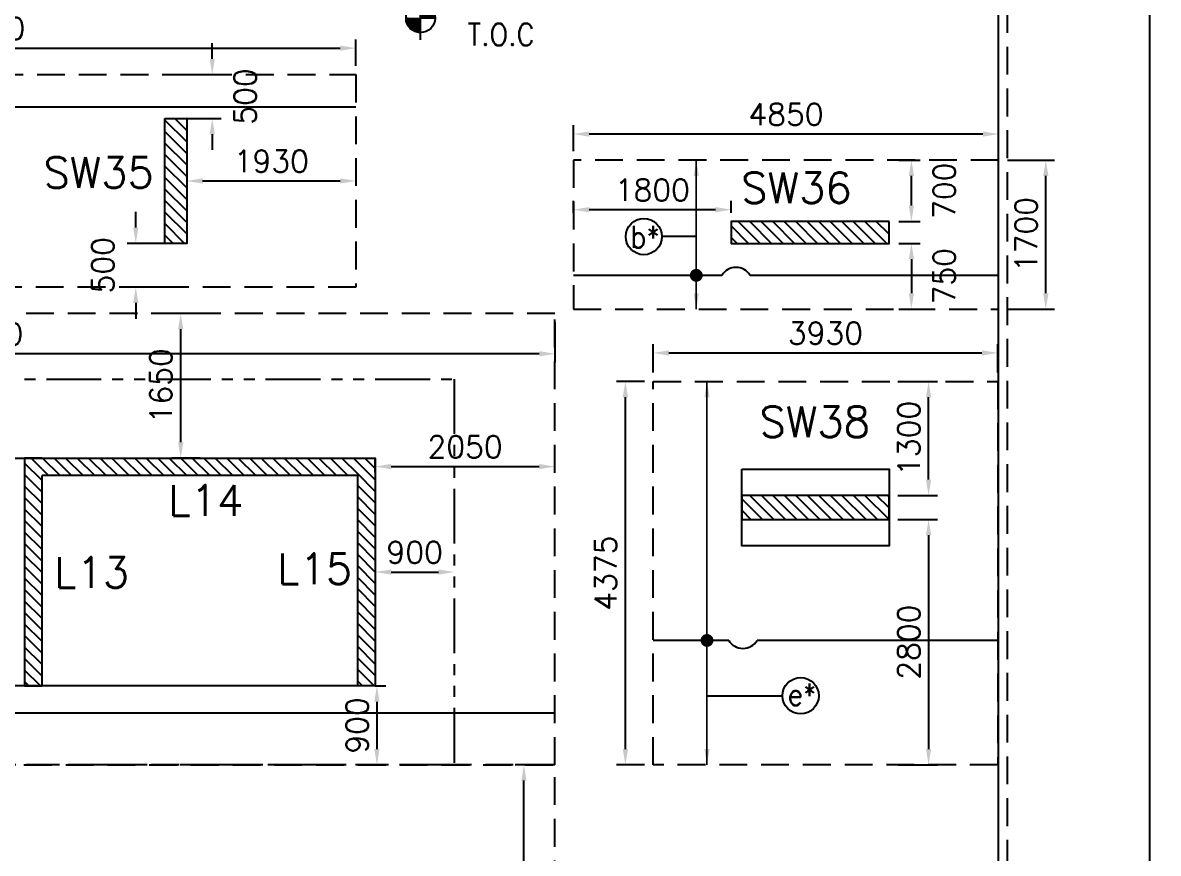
# Model space of a CAD drawing. Extents: x 493682 to 1244665, y -124941 to -2846.
# Drawn here: x 626396 to 639348, y -45623 to -36147 of the extents above; entities that cross this region are included whole.
import ezdxf
from ezdxf.lldxf.tags import DXFTag

# ---------------------------------------------------------------- set-up
doc = ezdxf.new("R2010")
doc.units = 0
doc.header["$MEASUREMENT"] = 0
doc.header["$PDMODE"] = 34
doc.header["$PDSIZE"] = 50
doc.linetypes.add('HIDDEN', pattern=[9.525, 6.35, -3.175])
doc.linetypes.add('PHANTOM4', pattern=[0.625, 0.3125, -0.0625, 0.0625, -0.0625, 0.0625, -0.0625])
for name, color, linetype in [('001 TOP VERTICAL STEEL', 183, 'Continuous'), ('001 X DIR.', 130, 'Continuous'), ('003 5.875M', 123, 'Continuous'), ('02BEAM TEXT', 3, 'Continuous'), ('04 FOOTING', 2, 'Continuous'), ('04 NORMAL TEXT', 2, 'Continuous'), ('18 COL. TEXT', 1, 'Continuous'), ('19 COLUMN', 1, 'Continuous'), ('21GRID CIRCLE', 5, 'Continuous'), ('22222', 63, 'Continuous'), ('25 hatch', 8, 'Continuous'), ('26 HT (PCC)', 8, 'Continuous'), ('RENF', 2, 'Continuous')]:
    doc.layers.add(name, color=color, linetype=linetype)
doc.styles.add('ROMANS', font='simplex.shx')
tags = doc.linetypes.add('HIDDEN2', pattern=[0.1875, 0.125, -0.0625]).pattern_tags.tags
tags[6:7] = [DXFTag(74, 4), DXFTag(75, 0), DXFTag(340, '0'), DXFTag(46, 1.0), DXFTag(50, 0.0), DXFTag(44, 0.0), DXFTag(45, 0.0)]
tags[4:5] = [DXFTag(74, 4), DXFTag(75, 0), DXFTag(340, '0'), DXFTag(46, 1.0), DXFTag(50, 0.0), DXFTag(44, 0.0), DXFTag(45, 0.0)]
doc.dimstyles.new('SDU-II', dxfattribs={"dimscale": 100, "dimtxt": 2.5, "dimasz": 1.8, "dimexe": 1, "dimexo": 1, "dimgap": 1, "dimtad": 1, "dimdec": 0, "dimzin": 0, "dimdsep": 46, "dimtxsty": 'ROMANS', "dimcen": 0.09, "dimclrd": 5, "dimclre": 5, "dimclrt": 4, "dimadec": 0, "dimazin": 0, "dimtfac": 1, "dimtdec": 0, "dimtmove": 1, "dimatfit": 3, "dimfxl": 1, "dimtolj": 1, "dimtzin": 0, "dimlwd": 9, "dimlwe": 0, "dimarcsym": 1})
doc.dimstyles.get("Standard").update_dxf_attribs({"dimscale": 100, "dimtxt": 2.5, "dimasz": 1.8, "dimexe": 1, "dimexo": 1, "dimgap": 1, "dimtad": 1, "dimdec": 0, "dimzin": 0, "dimdsep": 46, "dimtxsty": 'ROMANS', "dimcen": 0, "dimclrd": 5, "dimclre": 5, "dimclrt": 4, "dimadec": 0, "dimazin": 0, "dimtfac": 1, "dimtdec": 4, "dimtofl": 0, "dimtmove": 2, "dimatfit": 3, "dimfxl": 1, "dimtolj": 1, "dimtzin": 0, "dimlwe": -1, "dimarcsym": 0})
pattern_1 = [(315, (-18882.915, -74416.34), (65.63609, 65.63609), [])]

# ---------------------------------------------------------------- blocks, each defined once
blk = doc.blocks.new('*D81')
at = {"color": 5, "linetype": 'Continuous', "transparency": 16777216}
for p, q in [((619267, -39564), (619267, -40024)), ((632467, -39564), (632467, -40024))]:
    blk.add_line(p, q, dxfattribs=at)
at = {"color": 5, "linetype": 'Continuous', "lineweight": -2, "transparency": 16777216}
blk.add_line((632287, -39924), (619447, -39924), dxfattribs=at)
at = {"color": 5, "transparency": 16777216}
for points in [[(619447, -39894), (619447, -39954), (619267, -39924)], [(632287, -39954), (632287, -39894), (632467, -39924)]]:
    blk.add_solid(points, dxfattribs=at)
at = {"layer": 'DEFPOINTS', "color": 0, "transparency": 16777216}
for p in [(619267, -39464), (632467, -39464), (619267, -39924)]:
    blk.add_point(p, dxfattribs=at)
at = {"color": 4, "transparency": 16777216, "insert": (625867, -39699), "char_height": 250, "attachment_point": 5, "style": 'ROMANS'}
blk.add_mtext('\\A1;13200', dxfattribs=at)
blk = doc.blocks.new('zw$DB44')
at = {"layer": '25 hatch', "linetype": 'Continuous', "ltscale": 5}
h = blk.add_hatch(dxfattribs=at)
h.set_pattern_fill('ANSI31', color=256, scale=29.235733, angle=270, style=0)
h.set_pattern_definition(pattern_1)
h.paths.add_polyline_path([(9360, -29175), (9610, -29175), (9610, -30600), (9360, -30600)])
h = blk.add_hatch(dxfattribs=at)
h.set_pattern_fill('ANSI31', color=256, scale=29.235733, angle=270, style=0)
h.set_pattern_definition(pattern_1)
h.paths.add_polyline_path([(17620, -30350), (15820, -30350), (15820, -30600), (17620, -30600)])
h = blk.add_hatch(dxfattribs=at)
h.set_pattern_fill('ANSI31', color=256, scale=29.235733, angle=270, style=0)
h.set_pattern_definition(pattern_1)
h.paths.add_polyline_path([(7760, -35650), (7960, -35650), (7960, -33050), (7760, -33050)])
h = blk.add_hatch(dxfattribs=at)
h.set_pattern_fill('ANSI31', color=256, scale=29.235733, angle=270, style=0)
h.set_pattern_definition(pattern_1)
h.paths.add_polyline_path([(7960, -33050), (11560, -33050), (11560, -33250), (7960, -33250)])
h = blk.add_hatch(dxfattribs=at)
h.set_pattern_fill('ANSI31', color=256, scale=29.235733, angle=270, style=0)
h.set_pattern_definition(pattern_1)
h.paths.add_polyline_path([(11560, -33050), (11760, -33050), (11760, -35650), (11560, -35650)])
h = blk.add_hatch(dxfattribs=at)
h.set_pattern_fill('ANSI31', color=256, scale=29.235733, angle=270, style=0)
h.set_pattern_definition([(315, (257.085, -99961.34), (65.63609, 65.63609), [])])
h.paths.add_polyline_path([(17620, -33750), (17620, -33475), (15940, -33475), (15940, -33750)])
at = {"layer": '19 COLUMN'}
for points in [[(9360, -29175), (9610, -29175), (9610, -30600), (9360, -30600)], [(17620, -30350), (15820, -30350), (15820, -30600), (17620, -30600)], [(15940, -33175), (17620, -33175), (17620, -34050), (15940, -34050)], [(17620, -33750), (17620, -33475), (15940, -33475), (15940, -33750)]]:
    blk.add_lwpolyline(points, close=True, dxfattribs=at)
for points in [[(7960, -33050), (7760, -33050), (7760, -35650), (7960, -35650), (7960, -33250)], [(7960, -33050), (11560, -33050)], [(11560, -33050), (11760, -33050), (11760, -35650), (11560, -35650), (11560, -33250)], [(11560, -33250), (7960, -33250)]]:
    blk.add_lwpolyline(points, dxfattribs=at)
blk = doc.blocks.new('*D86')
at = {"color": 5, "linetype": 'Continuous', "transparency": 16777216}
for p, q in [((630417, -42314), (630417, -42314)), ((631317, -42314), (631317, -42314))]:
    blk.add_line(p, q, dxfattribs=at)
at = {"color": 5, "linetype": 'Continuous', "lineweight": -2, "transparency": 16777216}
blk.add_line((630597, -42414), (631137, -42414), dxfattribs=at)
at = {"color": 5, "transparency": 16777216}
for points in [[(630597, -42384), (630597, -42444), (630417, -42414)], [(631137, -42444), (631137, -42384), (631317, -42414)]]:
    blk.add_solid(points, dxfattribs=at)
at = {"layer": 'DEFPOINTS', "color": 0, "transparency": 16777216}
for p in [(630417, -42414), (631317, -42414), (631317, -42414)]:
    blk.add_point(p, dxfattribs=at)
at = {"color": 4, "transparency": 16777216, "insert": (630867, -42189), "char_height": 250, "attachment_point": 5, "rotation": 0.0008, "style": 'ROMANS'}
blk.add_mtext('\\A1;900', dxfattribs=at)
blk = doc.blocks.new('*D87')
at = {"color": 5, "linetype": 'Continuous', "transparency": 16777216}
for p, q in [((630417, -43714), (630536, -43714)), ((630417, -44614), (630536, -44614))]:
    blk.add_line(p, q, dxfattribs=at)
at = {"color": 5, "linetype": 'Continuous', "lineweight": -2, "transparency": 16777216}
blk.add_line((630436, -43894), (630436, -44434), dxfattribs=at)
at = {"color": 5, "transparency": 16777216}
for points in [[(630466, -43894), (630406, -43894), (630436, -43714)], [(630406, -44434), (630466, -44434), (630436, -44614)]]:
    blk.add_solid(points, dxfattribs=at)
at = {"layer": 'DEFPOINTS', "color": 0, "transparency": 16777216}
for p in [(630317, -43714), (630317, -44614), (630436, -44614)]:
    blk.add_point(p, dxfattribs=at)
at = {"color": 4, "transparency": 16777216, "insert": (630211, -44164), "char_height": 250, "attachment_point": 5, "rotation": 90, "style": 'ROMANS'}
blk.add_mtext('\\A1;900', dxfattribs=at)
blk = doc.blocks.new('*D98')
at = {"color": 5, "linetype": 'Continuous', "transparency": 16777216}
for p, q in [((633587, -40139), (633587, -39814)), ((637517, -40139), (637517, -39814))]:
    blk.add_line(p, q, dxfattribs=at)
at = {"color": 5, "linetype": 'Continuous', "lineweight": -2, "transparency": 16777216}
blk.add_line((633767, -39914), (637337, -39914), dxfattribs=at)
at = {"color": 5, "transparency": 16777216}
for points in [[(633767, -39884), (633767, -39944), (633587, -39914)], [(637337, -39944), (637337, -39884), (637517, -39914)]]:
    blk.add_solid(points, dxfattribs=at)
at = {"layer": 'DEFPOINTS', "color": 0, "transparency": 16777216}
for p in [(637517, -39914), (633587, -40239), (637517, -40239)]:
    blk.add_point(p, dxfattribs=at)
at = {"color": 4, "transparency": 16777216, "insert": (635552, -39689), "char_height": 250, "attachment_point": 5, "style": 'ROMANS'}
blk.add_mtext('\\A1;3930', dxfattribs=at)
blk = doc.blocks.new('*D102')
at = {"color": 5, "transparency": 16777216}
for p, q in [((633487, -40239), (633170, -40239)), ((633487, -44614), (633170, -44614))]:
    blk.add_line(p, q, dxfattribs=at)
at = {"color": 5, "lineweight": -2, "transparency": 16777216}
blk.add_line((633270, -44434), (633270, -40419), dxfattribs=at)
at = {"color": 5, "transparency": 16777216}
for points in [[(633300, -40419), (633240, -40419), (633270, -40239)], [(633240, -44434), (633300, -44434), (633270, -44614)]]:
    blk.add_solid(points, dxfattribs=at)
at = {"layer": 'DEFPOINTS', "color": 0, "transparency": 16777216}
for p in [(633270, -40239), (633587, -40239), (633587, -44614)]:
    blk.add_point(p, dxfattribs=at)
at = {"color": 4, "transparency": 16777216, "insert": (633045, -42427), "char_height": 250, "attachment_point": 5, "rotation": 90, "style": 'ROMANS'}
blk.add_mtext('\\A1;4375', dxfattribs=at)
blk = doc.blocks.new('*D107')
at = {"color": 5, "transparency": 16777216}
for p, q in [((632367, -44614), (632013, -44614)), ((632367, -53644), (632013, -53644))]:
    blk.add_line(p, q, dxfattribs=at)
at = {"color": 5, "lineweight": -2, "transparency": 16777216}
blk.add_line((632113, -53464), (632113, -44794), dxfattribs=at)
at = {"color": 5, "transparency": 16777216}
for points in [[(632143, -44794), (632083, -44794), (632113, -44614)], [(632083, -53464), (632143, -53464), (632113, -53644)]]:
    blk.add_solid(points, dxfattribs=at)
at = {"layer": 'DEFPOINTS', "color": 0, "transparency": 16777216}
for p in [(632113, -44614), (632467, -44614), (632467, -53644)]:
    blk.add_point(p, dxfattribs=at)
at = {"color": 4, "transparency": 16777216, "insert": (631888, -49129), "char_height": 250, "attachment_point": 5, "rotation": 90, "style": 'ROMANS'}
blk.add_mtext('\\A1;9030', dxfattribs=at)
blk = doc.blocks.new('*D111')
at = {"color": 5, "transparency": 16777216}
for p, q in [((621797, -36639), (621797, -36337)), ((630197, -36639), (630197, -36337))]:
    blk.add_line(p, q, dxfattribs=at)
at = {"color": 5, "lineweight": -2, "transparency": 16777216}
blk.add_line((621977, -36437), (630017, -36437), dxfattribs=at)
at = {"color": 5, "transparency": 16777216}
for points in [[(621977, -36407), (621977, -36467), (621797, -36437)], [(630017, -36467), (630017, -36407), (630197, -36437)]]:
    blk.add_solid(points, dxfattribs=at)
at = {"layer": 'DEFPOINTS', "color": 0, "transparency": 16777216}
for p in [(630197, -36437), (621797, -36739), (630197, -36739)]:
    blk.add_point(p, dxfattribs=at)
at = {"color": 4, "transparency": 16777216, "insert": (625997, -36212), "char_height": 250, "attachment_point": 5, "style": 'ROMANS'}
blk.add_mtext('\\A1;8400', dxfattribs=at)
blk = doc.blocks.new('*D117')
at = {"color": 5, "transparency": 16777216}
for p, q in [((632677, -37614), (632677, -37317)), ((637527, -37614), (637527, -37317))]:
    blk.add_line(p, q, dxfattribs=at)
at = {"color": 5, "lineweight": -2, "transparency": 16777216}
blk.add_line((637347, -37417), (632857, -37417), dxfattribs=at)
at = {"color": 5, "transparency": 16777216}
for points in [[(632857, -37387), (632857, -37447), (632677, -37417)], [(637347, -37447), (637347, -37387), (637527, -37417)]]:
    blk.add_solid(points, dxfattribs=at)
at = {"layer": 'DEFPOINTS', "color": 0, "transparency": 16777216}
for p in [(632677, -37417), (632677, -37714), (637527, -37714)]:
    blk.add_point(p, dxfattribs=at)
at = {"color": 4, "transparency": 16777216, "insert": (635102, -37192), "char_height": 250, "attachment_point": 5, "style": 'ROMANS'}
blk.add_mtext('\\A1;4850', dxfattribs=at)
blk = doc.blocks.new('*D118')
at = {"color": 5, "transparency": 16777216}
for p, q in [((637627, -37714), (638165, -37714)), ((637627, -39414), (638165, -39414))]:
    blk.add_line(p, q, dxfattribs=at)
at = {"color": 5, "lineweight": -2, "transparency": 16777216}
blk.add_line((638065, -39234), (638065, -37894), dxfattribs=at)
at = {"color": 5, "transparency": 16777216}
for points in [[(638095, -37894), (638035, -37894), (638065, -37714)], [(638035, -39234), (638095, -39234), (638065, -39414)]]:
    blk.add_solid(points, dxfattribs=at)
at = {"layer": 'DEFPOINTS', "color": 0, "transparency": 16777216}
for p in [(637527, -37714), (638065, -37714), (637527, -39414)]:
    blk.add_point(p, dxfattribs=at)
at = {"color": 4, "transparency": 16777216, "insert": (637840, -38564), "char_height": 250, "attachment_point": 5, "rotation": 90, "style": 'ROMANS'}
blk.add_mtext('\\A1;1700', dxfattribs=at)
blk = doc.blocks.new('*D163')
at = {"layer": '22222', "color": 5, "transparency": 16777216}
for p, q in [((637627, -6314), (639348, -6314)), ((637627, -57594), (639348, -57594))]:
    blk.add_line(p, q, dxfattribs=at)
at = {"layer": '22222', "color": 5, "lineweight": -2, "transparency": 16777216}
blk.add_line((639248, -6494), (639248, -57414), dxfattribs=at)
at = {"layer": '22222', "color": 5, "transparency": 16777216}
for points in [[(639278, -6494), (639218, -6494), (639248, -6314)], [(639218, -57414), (639278, -57414), (639248, -57594)]]:
    blk.add_solid(points, dxfattribs=at)
at = {"layer": 'DEFPOINTS', "color": 0, "transparency": 16777216}
for p in [(637527, -6314), (637527, -57594), (639248, -57594)]:
    blk.add_point(p, dxfattribs=at)
at = {"layer": '22222', "color": 4, "transparency": 16777216, "insert": (639023, -31954), "char_height": 250, "attachment_point": 5, "rotation": 90, "style": 'ROMANS'}
blk.add_mtext('\\A1;51280', dxfattribs=at)
blk = doc.blocks.new('*D175')
at = {"layer": '22222', "color": 5, "transparency": 16777216}
for p, q in [((628267, -37852), (628267, -37852)), ((630197, -37852), (630197, -37852))]:
    blk.add_line(p, q, dxfattribs=at)
at = {"layer": '22222', "color": 5, "lineweight": -2, "transparency": 16777216}
blk.add_line((628447, -37952), (630017, -37952), dxfattribs=at)
at = {"layer": '22222', "color": 5, "transparency": 16777216}
for points in [[(628447, -37922), (628447, -37982), (628267, -37952)], [(630017, -37982), (630017, -37922), (630197, -37952)]]:
    blk.add_solid(points, dxfattribs=at)
at = {"layer": 'DEFPOINTS', "color": 0, "transparency": 16777216}
for p in [(628267, -37952), (630197, -37952), (630197, -37952)]:
    blk.add_point(p, dxfattribs=at)
at = {"layer": '22222', "color": 4, "transparency": 16777216, "insert": (629232, -37727), "char_height": 250, "attachment_point": 5, "style": 'ROMANS'}
blk.add_mtext('\\A1;1930', dxfattribs=at)
blk = doc.blocks.new('*D177')
at = {"layer": '22222', "color": 5, "lineweight": -2, "transparency": 16777216}
for p, q in [((628558, -36559), (628558, -36379)), ((628558, -37419), (628558, -37599))]:
    blk.add_line(p, q, dxfattribs=at)
at = {"layer": '22222', "color": 5, "transparency": 16777216}
for p, q in [((628242, -36739), (628658, -36739)), ((628242, -37239), (628658, -37239))]:
    blk.add_line(p, q, dxfattribs=at)
for points in [[(628528, -36559), (628588, -36559), (628558, -36739)], [(628588, -37419), (628528, -37419), (628558, -37239)]]:
    blk.add_solid(points, dxfattribs=at)
at = {"layer": 'DEFPOINTS', "color": 0, "transparency": 16777216}
for p in [(628142, -36739), (628558, -36739), (628142, -37239)]:
    blk.add_point(p, dxfattribs=at)
at = {"layer": '22222', "color": 4, "transparency": 16777216, "insert": (628933, -36989), "char_height": 250, "attachment_point": 5, "rotation": 90, "style": 'ROMANS'}
blk.add_mtext('\\A1;500', dxfattribs=at)
blk = doc.blocks.new('*D198')
at = {"layer": '22222', "color": 5, "transparency": 16777216}
for p, q in [((630417, -41276), (630417, -41111)), ((632467, -41276), (632467, -41111))]:
    blk.add_line(p, q, dxfattribs=at)
at = {"layer": '22222', "color": 5, "lineweight": -2, "transparency": 16777216}
blk.add_line((630597, -41211), (632287, -41211), dxfattribs=at)
at = {"layer": '22222', "color": 5, "transparency": 16777216}
for points in [[(630597, -41181), (630597, -41241), (630417, -41211)], [(632287, -41241), (632287, -41181), (632467, -41211)]]:
    blk.add_solid(points, dxfattribs=at)
at = {"layer": 'DEFPOINTS', "color": 0, "transparency": 16777216}
for p in [(632467, -41211), (630417, -41376), (632467, -41376)]:
    blk.add_point(p, dxfattribs=at)
at = {"layer": '22222', "color": 4, "transparency": 16777216, "insert": (631442, -40986), "char_height": 250, "attachment_point": 5, "style": 'ROMANS'}
blk.add_mtext('\\A1;2050', dxfattribs=at)
blk = doc.blocks.new('*D199')
at = {"layer": '22222', "color": 5, "transparency": 16777216}
for p, q in [((628421, -39464), (628098, -39464)), ((628421, -41114), (628098, -41114))]:
    blk.add_line(p, q, dxfattribs=at)
at = {"layer": '22222', "color": 5, "lineweight": -2, "transparency": 16777216}
blk.add_line((628198, -40934), (628198, -39644), dxfattribs=at)
at = {"layer": '22222', "color": 5, "transparency": 16777216}
for points in [[(628228, -39644), (628168, -39644), (628198, -39464)], [(628168, -40934), (628228, -40934), (628198, -41114)]]:
    blk.add_solid(points, dxfattribs=at)
at = {"layer": 'DEFPOINTS', "color": 0, "transparency": 16777216}
for p in [(628198, -39464), (628521, -39464), (628521, -41114)]:
    blk.add_point(p, dxfattribs=at)
at = {"layer": '22222', "color": 4, "transparency": 16777216, "insert": (627973, -40289), "char_height": 250, "attachment_point": 5, "rotation": 90, "style": 'ROMANS'}
blk.add_mtext('\\A1;1650', dxfattribs=at)
blk = doc.blocks.new('*D201')
at = {"layer": '22222', "color": 5, "lineweight": -2, "transparency": 16777216}
for p, q in [((627686, -38484), (627686, -38304)), ((627686, -39344), (627686, -39524))]:
    blk.add_line(p, q, dxfattribs=at)
at = {"layer": '22222', "color": 5, "transparency": 16777216}
for p, q in [((628042, -38664), (627586, -38664)), ((628042, -39164), (627586, -39164))]:
    blk.add_line(p, q, dxfattribs=at)
for points in [[(627656, -38484), (627716, -38484), (627686, -38664)], [(627716, -39344), (627656, -39344), (627686, -39164)]]:
    blk.add_solid(points, dxfattribs=at)
at = {"layer": 'DEFPOINTS', "color": 0, "transparency": 16777216}
for p in [(628142, -38664), (627686, -39164), (628142, -39164)]:
    blk.add_point(p, dxfattribs=at)
at = {"layer": '22222', "color": 4, "transparency": 16777216, "insert": (627311, -38914), "char_height": 250, "attachment_point": 5, "rotation": 90, "style": 'ROMANS'}
blk.add_mtext('\\A1;500', dxfattribs=at)
blk = doc.blocks.new('*D214')
at = {"color": 5, "transparency": 16777216}
for p, q in [((636377, -40239), (636828, -40239)), ((636377, -41539), (636828, -41539))]:
    blk.add_line(p, q, dxfattribs=at)
at = {"color": 5, "lineweight": -2, "transparency": 16777216}
blk.add_line((636728, -41359), (636728, -40419), dxfattribs=at)
at = {"color": 5, "transparency": 16777216}
for points in [[(636758, -40419), (636698, -40419), (636728, -40239)], [(636698, -41359), (636758, -41359), (636728, -41539)]]:
    blk.add_solid(points, dxfattribs=at)
at = {"layer": 'DEFPOINTS', "color": 0, "transparency": 16777216}
for p in [(636277, -40239), (636728, -40239), (636277, -41539)]:
    blk.add_point(p, dxfattribs=at)
at = {"color": 4, "transparency": 16777216, "insert": (636503, -40889), "char_height": 250, "attachment_point": 5, "rotation": 90, "style": 'ROMANS'}
blk.add_mtext('\\A1;1300', dxfattribs=at)
blk = doc.blocks.new('*D215')
at = {"color": 5, "transparency": 16777216}
for p, q in [((636377, -41814), (636828, -41814)), ((636377, -44614), (636828, -44614))]:
    blk.add_line(p, q, dxfattribs=at)
at = {"color": 5, "lineweight": -2, "transparency": 16777216}
blk.add_line((636728, -41994), (636728, -44434), dxfattribs=at)
at = {"color": 5, "transparency": 16777216}
for points in [[(636758, -41994), (636698, -41994), (636728, -41814)], [(636698, -44434), (636758, -44434), (636728, -44614)]]:
    blk.add_solid(points, dxfattribs=at)
at = {"layer": 'DEFPOINTS', "color": 0, "transparency": 16777216}
for p in [(636277, -41814), (636277, -44614), (636728, -44614)]:
    blk.add_point(p, dxfattribs=at)
at = {"color": 4, "transparency": 16777216, "insert": (636503, -43214), "char_height": 250, "attachment_point": 5, "rotation": 90, "style": 'ROMANS'}
blk.add_mtext('\\A1;2800', dxfattribs=at)
blk = doc.blocks.new('*D216')
at = {"color": 5, "transparency": 16777216}
for p, q in [((636387, -37714), (636632, -37714)), ((636387, -38414), (636632, -38414))]:
    blk.add_line(p, q, dxfattribs=at)
at = {"color": 5, "lineweight": -2, "transparency": 16777216}
blk.add_line((636532, -38234), (636532, -37894), dxfattribs=at)
at = {"color": 5, "transparency": 16777216}
for points in [[(636562, -37894), (636502, -37894), (636532, -37714)], [(636502, -38234), (636562, -38234), (636532, -38414)]]:
    blk.add_solid(points, dxfattribs=at)
at = {"layer": 'DEFPOINTS', "color": 0, "transparency": 16777216}
for p in [(636287, -37714), (636532, -37714), (636287, -38414)]:
    blk.add_point(p, dxfattribs=at)
at = {"color": 4, "transparency": 16777216, "insert": (636907, -38064), "char_height": 250, "attachment_point": 5, "rotation": 90, "style": 'ROMANS'}
blk.add_mtext('\\A1;700', dxfattribs=at)
blk = doc.blocks.new('*D224')
at = {"color": 5, "transparency": 16777216}
for p, q in [((636387, -38664), (636632, -38664)), ((636387, -39414), (636632, -39414))]:
    blk.add_line(p, q, dxfattribs=at)
at = {"color": 5, "lineweight": -2, "transparency": 16777216}
blk.add_line((636532, -38844), (636532, -39234), dxfattribs=at)
at = {"color": 5, "transparency": 16777216}
for points in [[(636562, -38844), (636502, -38844), (636532, -38664)], [(636502, -39234), (636562, -39234), (636532, -39414)]]:
    blk.add_solid(points, dxfattribs=at)
at = {"layer": 'DEFPOINTS', "color": 0, "transparency": 16777216}
for p in [(636287, -38664), (636287, -39414), (636532, -39414)]:
    blk.add_point(p, dxfattribs=at)
at = {"color": 4, "transparency": 16777216, "insert": (636907, -39039), "char_height": 250, "attachment_point": 5, "rotation": 90, "style": 'ROMANS'}
blk.add_mtext('\\A1;750', dxfattribs=at)
blk = doc.blocks.new('*D258')
at = {"color": 5, "transparency": 16777216}
for p, q in [((632677, -38314), (632677, -38180)), ((634477, -38314), (634477, -38180))]:
    blk.add_line(p, q, dxfattribs=at)
at = {"color": 5, "lineweight": -2, "transparency": 16777216}
blk.add_line((634297, -38280), (632857, -38280), dxfattribs=at)
at = {"color": 5, "transparency": 16777216}
for points in [[(632857, -38250), (632857, -38310), (632677, -38280)], [(634297, -38310), (634297, -38250), (634477, -38280)]]:
    blk.add_solid(points, dxfattribs=at)
at = {"layer": 'DEFPOINTS', "color": 0, "transparency": 16777216}
for p in [(632677, -38280), (632677, -38414), (634477, -38414)]:
    blk.add_point(p, dxfattribs=at)
at = {"color": 4, "transparency": 16777216, "insert": (633577, -38055), "char_height": 250, "attachment_point": 5, "style": 'ROMANS'}
blk.add_mtext('\\A1;1800', dxfattribs=at)

msp = doc.modelspace()

# ---------------------------------------------------------------- hatches: boundary and pattern name
h = msp.add_hatch()
h.set_pattern_fill('ANSI31', color=5, scale=8.105755, style=0)
h.set_pattern_definition([(45, (620669.116, -44023.7053), (-0.71645428, 0.71645427), [])])
h.paths.add_polyline_path([(630768.2, -36094.5, 0.4142136), (630933.5, -36259.7), (630933.5, -36094.5)])
h.paths.add_polyline_path([(630933.5, -36094.5), (631098.7, -36094.5, 0.4142136), (630933.5, -35929.2)])

# ---------------------------------------------------------------- linework, layer by layer
at = {"color": 5}
for p, q in [((630933.5, -36340.8, -41231073480.3), (630933.5, -35848.2, -41231073480.3)), ((634200.8, -43824.8), (635062.6, -43824.8))]:
    msp.add_line(p, q, dxfattribs=at)
msp.add_circle((630933.5, -36094.5, -41231073480.3), 165.3, dxfattribs=at)
at = {"layer": '001 TOP VERTICAL STEEL', "color": 183, "linetype": 'HIDDEN', "ltscale": 50}
for points in [[(621797.3, -36739), (630196.8, -36739), (630196.8, -39164), (621797.3, -39164)], [(637527.3, -37714), (632677.4, -37714), (632677.4, -39414), (637527.3, -39414)], [(619266.5, -44614.3), (632466.9, -44614.3), (632466.9, -39464.3), (619266.5, -39464.3)], [(637517.2, -44614.3), (633587.3, -44614.3), (633587.3, -40239.3), (637517.2, -40239.3)], [(632466.9, -44614.3), (619266.5, -44614.3), (619266.5, -53644), (632466.9, -53644)]]:
    msp.add_lwpolyline(points, close=True, dxfattribs=at)
at = {"layer": '001 X DIR.', "color": 130, "linetype": 'Continuous', "ltscale": 2000}
for p, q in [((624955.3, -37106.2), (630196.8, -37106.2)), ((634369.2, -39029.2), (632677.4, -39029.2)), ((637527.3, -39029.2), (634693.1, -39029.2)), ((634448.1, -43194), (633587.3, -43194)), ((637517.2, -43194), (634772, -43194)), ((621068.2, -44022.1), (632466.9, -44022.1))]:
    msp.add_line(p, q, dxfattribs=at)
for centre, start, end in [((634531.2, -39127.3), 31.21705, 148.78295), ((634610, -43095.9), 211.21705, 328.78295)]:
    msp.add_arc(centre, 189.3, start, end, dxfattribs=at)
at = {"layer": '003 5.875M', "color": 150, "linetype": 'Continuous'}
msp.add_lwpolyline([(621317, -41114), (630417, -41114), (630417, -43714), (621317, -43714)], close=True, dxfattribs=at)
at = {"layer": '04 FOOTING', "linetype": 'Continuous', "ltscale": 1500}
msp.add_lwpolyline([(614207.1, -56084.2), (614383.1, -56183.8), (614640, -56320.9), (615240.8, -56605.6), (615767.8, -56825.5), (616453.3, -57084.3), (617220.2, -57274.4), (618070.6, -57426.5), (618665.2, -57505.6), (619193.6, -57559.5), (619607.5, -57594), (623762.1, -57594), (623761.7, -53644), (627971.9, -53644), (627971.9, -57594), (637527.3, -57594), (637527.3, -6314), (628926.9, -6314), (628926.9, -11364), (622807.1, -11364), (622807.1, -6314), (614207.1, -6314)], close=True, dxfattribs=at)
at = {"layer": '21GRID CIRCLE', "color": 5}
msp.add_line((634078.4, -38587.5), (633687.1, -38587.5), dxfattribs=at)
for centre in [(633480.7, -38587.5), (635269, -43824.8)]:
    msp.add_circle(centre, 206.4, dxfattribs=at)
at = {"layer": '22222', "color": 63, "linetype": 'PHANTOM4', "ltscale": 2000}
msp.add_lwpolyline([(620417, -40214), (631316.9, -40214), (631316.9, -44614), (620417, -44614)], close=True, dxfattribs=at)
at = {"layer": '26 HT (PCC)', "linetype": 'HIDDEN', "ltscale": 50}
msp.add_lwpolyline([(614107.1, -56142.6), (614335, -56271.4), (614595.1, -56410.2), (615200.1, -56696.9), (615730.9, -56918.4), (616423.5, -57180), (617199.4, -57372.3), (618055.2, -57525.3), (618653.5, -57604.9), (619184.4, -57659.1), (619603.3, -57694), (623862.1, -57694), (623861.7, -53744), (627871.9, -53744), (627871.9, -57694), (637627.3, -57694), (637627.3, -6214), (628826.9, -6214), (628826.9, -11264), (622907.1, -11264), (622907.1, -6214), (614107.1, -6214)], close=True, dxfattribs=at)
at = {"layer": 'RENF', "linetype": 'HIDDEN2', "lineweight": 50, "ltscale": 10, "const_width": 73.3}
msp.add_lwpolyline([(634062.6, -39062.2, 1), (634094.3, -38996.1, 1)], format="xyb", close=True, dxfattribs=at)
at = {"layer": 'RENF', "linetype": 'HIDDEN2', "ltscale": 10, "const_width": 73.3}
msp.add_lwpolyline([(634185, -43227.1, 1), (634216.6, -43161, 1)], format="xyb", close=True, dxfattribs=at)

# ---------------------------------------------------------------- block references
at = {"color": 1, "linetype": 'Continuous', "lineweight": 158}
msp.add_blockref('zw$DB44', (618657, -8064), dxfattribs=at)

# ---------------------------------------------------------------- texts
at = {"layer": '02BEAM TEXT', "color": 3, "style": 'ROMANS', "width": 0.9}
msp.add_text('T.O.C', height=250, dxfattribs=at).set_placement((631470.6, -36406.4, -41231154314.3))
at = {"layer": '04 NORMAL TEXT', "color": 4, "style": 'ROMANS', "width": 0.9}
for s, p in [('b*', (633326.4, -38715.3)), ('e*', (635120.7, -43936.6))]:
    msp.add_text(s, height=250, dxfattribs=at).set_placement(p)
at = {"layer": '18 COL. TEXT', "style": 'ROMANS'}
for s, p in [('SW35', (626632.4, -38030.7)), ('SW36', (634590.8, -38205)), ('SW38', (634799.6, -40873.6)), ('L14', (628057.6, -41772.6)), ('L15', (629298.9, -42550.6)), ('L13', (626756, -42592.5))]:
    msp.add_text(s, height=350, dxfattribs=at).set_placement(p)

# ---------------------------------------------------------------- dimensions: what is measured, and where the dimension line sits
at = {"color": 63}
for p1, p2, distance, picture, middle in [((621797.2872039, -36738.9910573), (630196.7872039, -36738.9910573), 301.5419573, '*D111', (625997.0372039, -36212.4491)), ((637527.3, -37714), (632677.4, -37714), -297.1, '*D117', (635102.3, -37191.9)), ((637527.3, -39414), (637527.3, -37714), -537.8, '*D118', (637840.1, -38564)), ((632466.9, -53644), (632466.9, -44614.3), 353.6, '*D107', (631888.3, -49129.2))]:
    dim = msp.add_aligned_dim(p1=p1, p2=p2, distance=distance, dimstyle='Standard', override={"dimtdec": 0}, dxfattribs=at)
    dim.commit()
    dim.dimension.update_dxf_attribs({"geometry": picture, "text_midpoint": middle})
for base, p1, p2, angle, picture, middle in [((636531.8, -37714), (636287.5, -38414), (636287.3, -37714), 270, '*D216', (636906.8, -38064)), ((636531.8, -39414), (636287.1, -38664), (636287.1, -39414), 90, '*D224', (636906.8, -39039)), ((636728.4, -40239.3), (636277.2, -41539.3), (636277.2, -40239.3), 270, '*D214', (636503.4, -40889.3)), ((636728.4, -44614.3), (636277.2, -41814.3), (636277.2, -44614.3), 270, '*D215', (636503.4, -43214.3))]:
    dim = msp.add_linear_dim(base=base, p1=p1, p2=p2, angle=angle, dimstyle='Standard', override={"dimtdec": 0}, dxfattribs=at)
    dim.commit()
    dim.dimension.update_dxf_attribs({"geometry": picture, "text_midpoint": middle})
dim = msp.add_linear_dim(base=(632677.4, -38280.5), p1=(634477, -38414), p2=(632677.4, -38414), dimstyle='Standard', override={"dimtdec": 0}, dxfattribs=at)
dim.commit()
dim.dimension.update_dxf_attribs({"geometry": '*D258', "text_midpoint": (633577.2, -38055.5)})
at = {"color": 3, "linetype": 'Continuous'}
for p1, p2, distance, picture, middle in [((632466.9, -39464.3), (619266.5, -39464.3), 459.9, '*D81', (625866.7, -39699.3)), ((633587.3, -40239.3), (637517.2, -40239.3), 325.7, '*D98', (635552.2, -39688.6)), ((630417, -42414), (631316.9, -42414), 0, '*D86', (630866.9, -42189)), ((630317, -43714), (630317, -44614), 119.3, '*D87', (630211.3, -44164))]:
    dim = msp.add_aligned_dim(p1=p1, p2=p2, distance=distance, dimstyle='Standard', override={"dimtdec": 0}, dxfattribs=at)
    dim.commit()
    dim.dimension.update_dxf_attribs({"geometry": picture, "text_midpoint": middle})
at = {"color": 5}
dim = msp.add_aligned_dim(p1=(633587.3, -44614.3), p2=(633587.3, -40239.3), distance=317.3, dimstyle='Standard', override={"dimtdec": 0}, dxfattribs=at)
dim.commit()
dim.dimension.update_dxf_attribs({"geometry": '*D102', "text_midpoint": (633045, -42426.8)})
at = {"layer": '22222', "color": 63}
for base, p1, p2, angle, picture, middle in [((639247.9, -57594), (637527.3, -6314), (637527.3, -57594), 90, '*D163', (639022.9, -31954)), ((628558, -36738.7), (628142, -37239), (628142, -36738.7), 270, '*D177', (628933, -36988.8)), ((627686, -39163.7), (628142, -38664), (628142, -39163.7), 270, '*D201', (627311, -38913.8)), ((628198, -39464), (628520.6, -41114), (628520.6, -39464), 270, '*D199', (627973, -40289)), ((632467.1, -41211.1), (630417, -41376.5), (632467.1, -41376.5), 180, '*D198', (631442, -40986.1))]:
    dim = msp.add_linear_dim(base=base, p1=p1, p2=p2, angle=angle, dimstyle='Standard', override={"dimtdec": 0}, dxfattribs=at)
    dim.commit()
    dim.dimension.update_dxf_attribs({"geometry": picture, "text_midpoint": middle})
dim = msp.add_linear_dim(base=(630196.8, -37951.5), p1=(628267, -37951.5), p2=(630196.8, -37951.5), dimstyle='Standard', override={"dimtdec": 0}, dxfattribs=at)
dim.commit()
dim.dimension.update_dxf_attribs({"geometry": '*D175', "text_midpoint": (629231.9, -37726.5)})

# ---------------------------------------------------------------- leaders
at = {"color": 7}
for points, override in [([(634078.4, -39414), (634078.4, -37714)], {"dimtad": 0}), ([(634078.4, -37714), (634078.4, -39414)], {"dimtad": 0}), ([(634200.8, -44614.3), (634200.8, -40239.3)], {"dimgap": 1, "dimtad": 0}), ([(634200.8, -40239.3), (634200.8, -44614.3)], {"dimtad": 0})]:
    msp.add_leader(points, dimstyle='SDU-II', override=override, dxfattribs=at)

doc.saveas('drawing.dxf')
